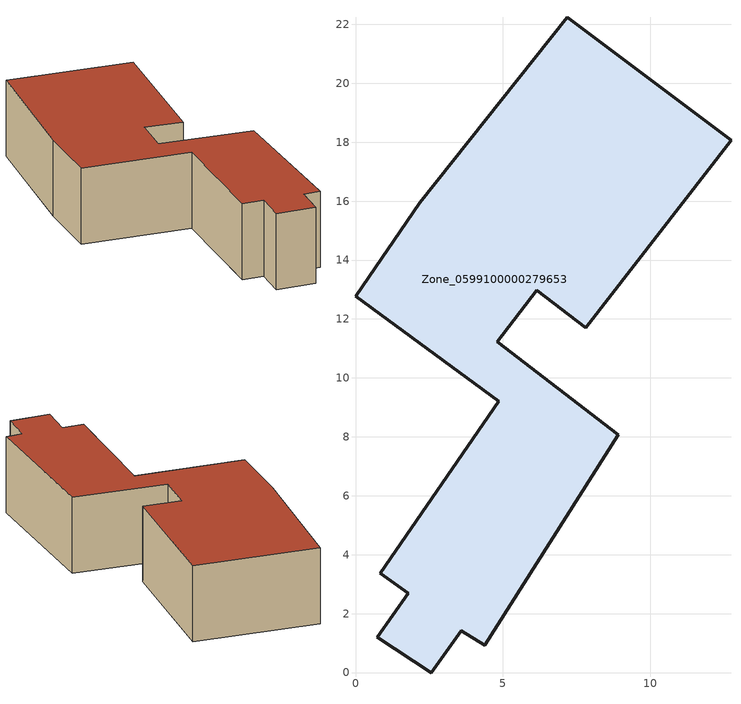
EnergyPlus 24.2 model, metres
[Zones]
Zone_0599100000279653
 floor ground (C_G): 3.58,1.41 2.56,0 0.73,1.2 1.79,2.69 0.83,3.37 4.86,9.2 0,12.78 2.18,15.95 7.2,22.23 12.74,18.07 7.82,11.69 6.16,12.97 4.8,11.23 8.91,8.06 4.38,0.94 z0
 wall outside (C_F): 4.86,9.2 0.83,3.37 1.79,2.69 0.73,1.2 2.56,0 3.58,1.41 4.38,0.94 8.91,8.06 4.8,11.23 6.16,12.97 7.82,11.69 12.74,18.07 7.2,22.23 2.18,15.95 0,12.78 4.86,9.2 z0:4.26
 roof outside (C_R): 8.91,8.06 4.8,11.23 6.16,12.97 7.82,11.69 12.74,18.07 7.2,22.23 2.18,15.95 0,12.78 4.86,9.2 0.83,3.37 1.79,2.69 0.73,1.2 2.56,0 3.58,1.41 4.38,0.94 z4.26
[BUILDING]
Pand.0599100000279653: North Axis=0; Terrain=City; Loads Convergence Tolerance Value=0.04; Temperature Convergence Tolerance Value=0.4; Solar Distribution=FullExterior; Maximum Number of Warmup Days=25; Minimum Number of Warmup Days=1
[Site:Location]
Rotterdam.The.Hague.AP_ZH_NLD Design_Conditions: Latitude=51.96; Longitude=4.45; Time Zone=1; Elevation=-4.5
[SITE:GROUNDTEMPERATURE:BUILDINGSURFACE]
18, 18, 18, 18, 18, 18, 18, 18, 18, 18, 18, 18
[MATERIAL] Thermal Absorptance=0.9; Solar Absorptance=0.7; Visible Absorptance=0.7
Name | Roughness | Thickness | Conductivity | Density | Specific Heat
G.D.1965 | MediumSmooth | 0.15 | 1 | 540 | 1210
F.D.1965 | Rough | 0.3 | 0.857143 | 1920 | 840
R.D.1965 | MediumRough | 0.2 | 0.08 | 1500 | 1000
[CONSTRUCTION]
C_G: G.D.1965
C_F: F.D.1965
C_R: R.D.1965
[ZONE]
Zone_0599100000279653: Type=1; Multiplier=1; Ceiling Height=Autocalculate; Volume=Autocalculate; Floor Area=autocalculate; Part of Total Floor Area=Yes
[ZONEINFILTRATION:DESIGNFLOWRATE]
Infil_Zone_0599100000279653: Zone or ZoneList or Space or SpaceList=Zone_0599100000279653; Schedule=AlwaysOn; Design Flow Rate Calculation Method=Flow/Area; Flow Rate per Floor Area=0.0042; Constant Term Coefficient=1; Temperature Term Coefficient=0; Velocity Term Coefficient=0; Velocity Squared Term Coefficient=0
[HVACTEMPLATE:ZONE:IDEALLOADSAIRSYSTEM]
Zone_0599100000279653: Maximum Heating Supply Air Temperature=50; Minimum Cooling Supply Air Temperature=13; Maximum Heating Supply Air Humidity Ratio=0.0156; Minimum Cooling Supply Air Humidity Ratio=0.0077; Heating Limit=NoLimit; Cooling Limit=NoLimit; Dehumidification Control Type=ConstantSensibleHeatRatio; Cooling Sensible Heat Ratio=0.7; Dehumidification Setpoint=60; Humidification Control Type=None; Humidification Setpoint=30; Outdoor Air Method=None; Outdoor Air Flow Rate per Person=0.00944; Outdoor Air Flow Rate per Zone Floor Area=0; Outdoor Air Flow Rate per Zone=0; Demand Controlled Ventilation Type=None; Outdoor Air Economizer Type=NoEconomizer; Heat Recovery Type=None; Sensible Heat Recovery Effectiveness=0.7; Latent Heat Recovery Effectiveness=0.65
[ZONECONTROL:THERMOSTAT]
ThermostatControl_Zone_0599100000279653: Zone or ZoneList=Zone_0599100000279653; Control Type Schedule=DualSetpointControlType; Control 1=Thermostat_Zone_0599100000279653; Temperature Difference Between Cutout And Setpoint=0
[THERMOSTATSETPOINT:DUALSETPOINT]
Thermostat_Zone_0599100000279653: Heating Setpoint Temperature Schedule=HeatingSetpoint_Zone_0599100000279653; Cooling Setpoint Temperature Schedule=CoolingSetpoint_Zone_0599100000279653
[SCHEDULE:COMPACT]
HeatingSetpoint_Zone_0599100000279653: Through: 12/31, For: AllDays, Until: 24:00, 21
CoolingSetpoint_Zone_0599100000279653: Through: 12/31, For: AllDays, Until: 24:00, 24
DualSetpointControlType: Through: 12/31, For: AllDays, Until: 24:00, 4
AlwaysOn: Through: 12/31, For: AllDays, Until: 24:00, 1
